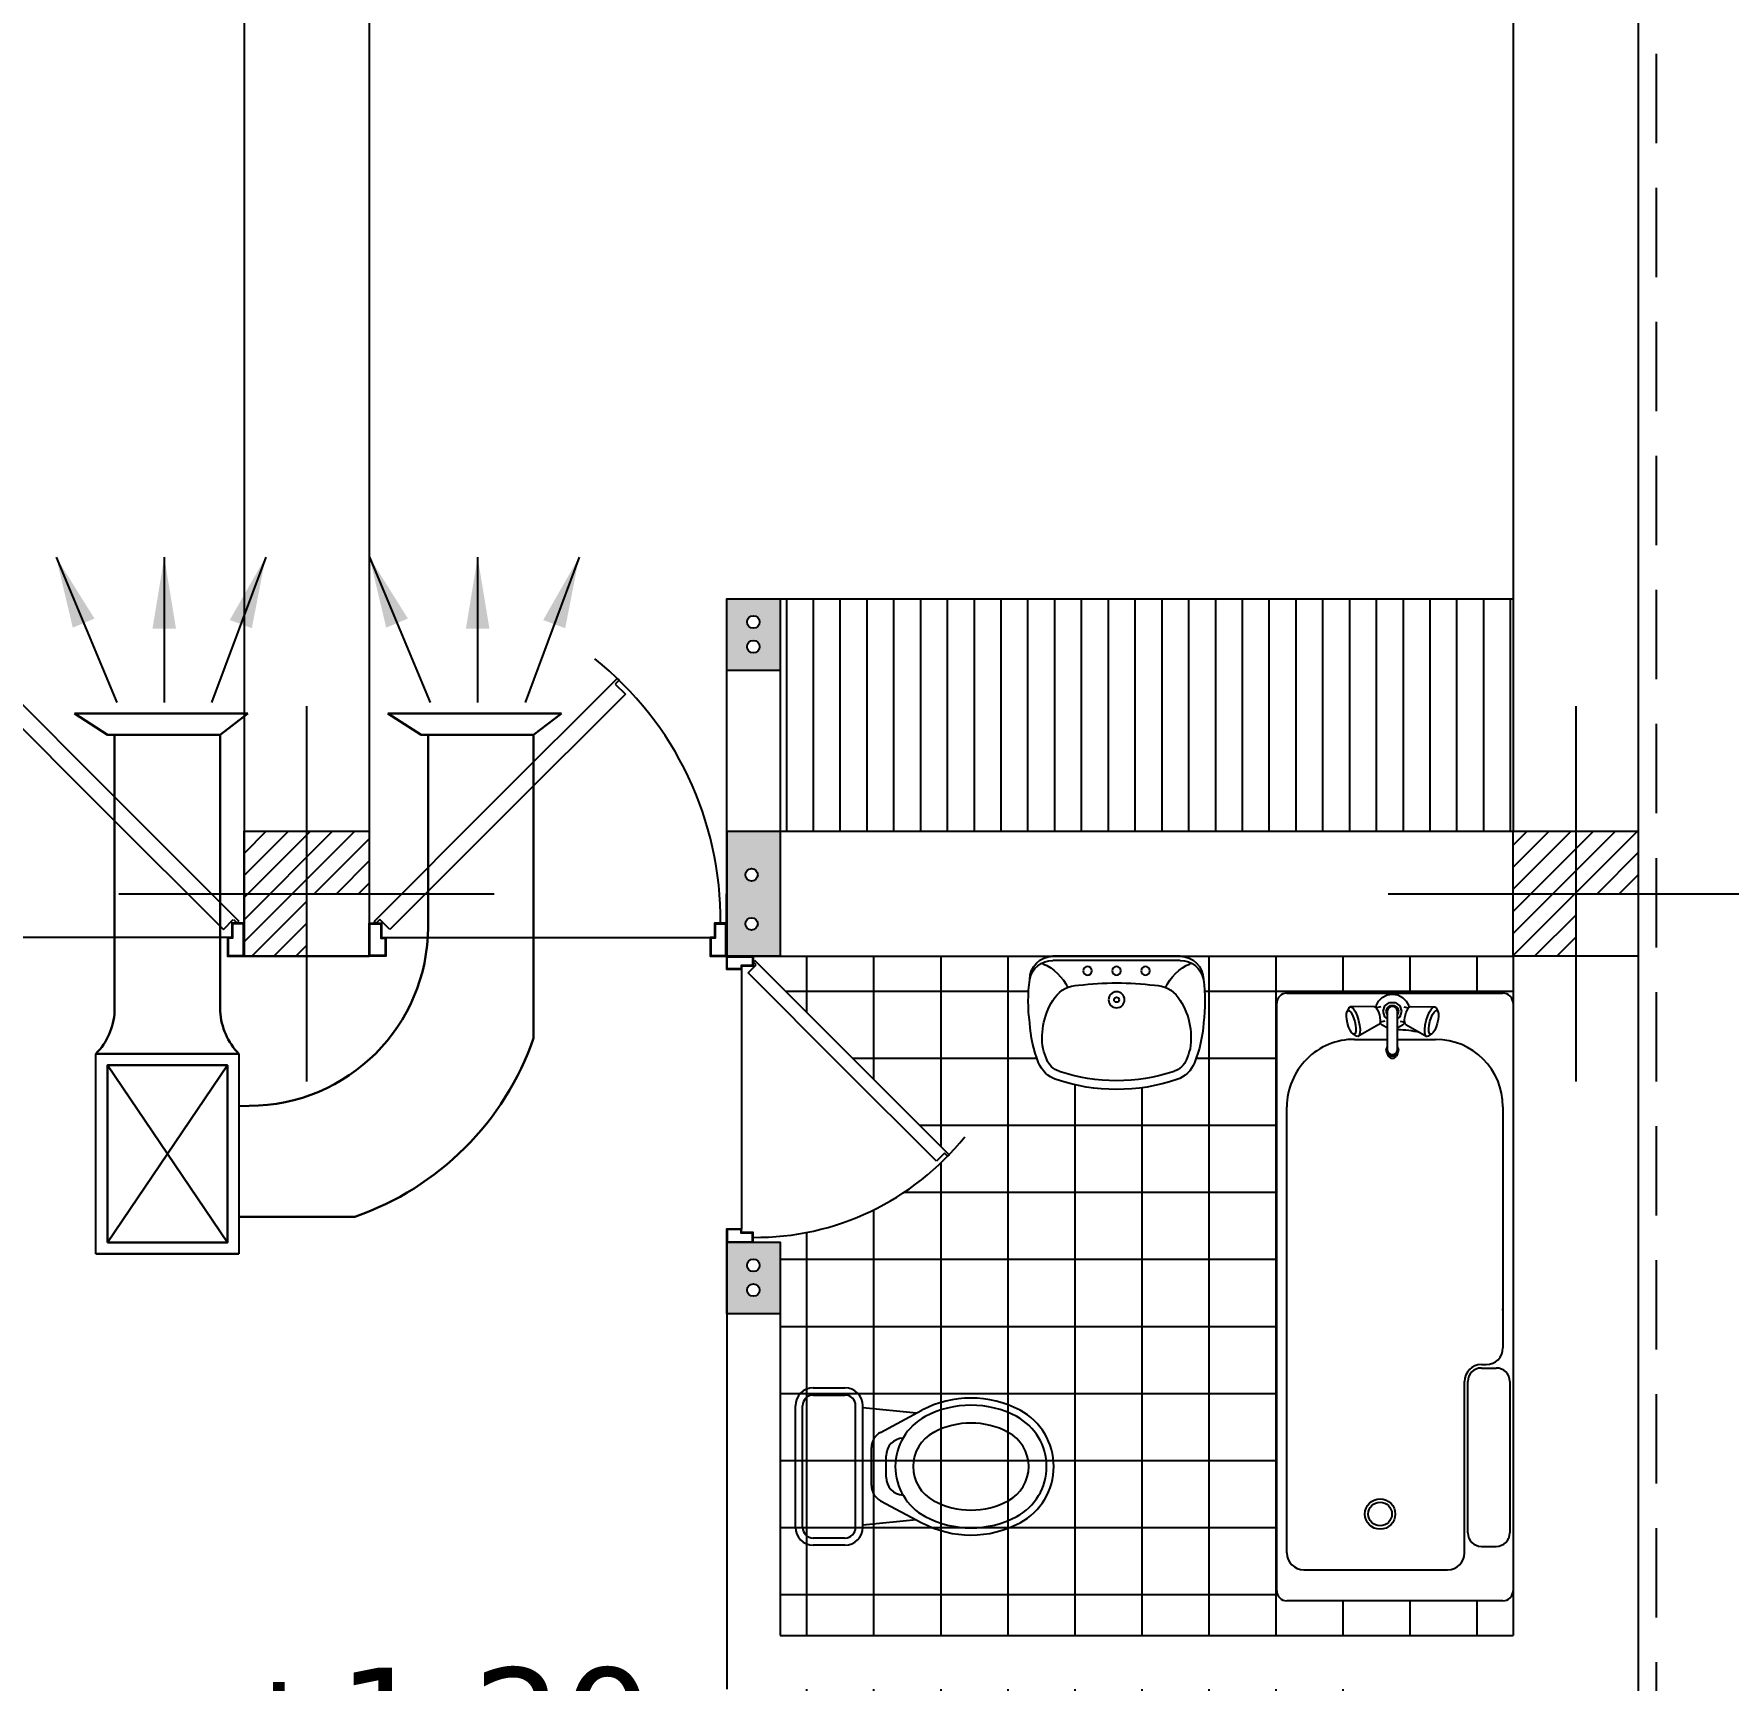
# Model space of a CAD drawing. Header units: inches. Extents: x -1482 to -895, y -39 to 122.
# Drawn here: x -1430.126 to -1425.387, y 71.573 to 76.179 of the extents above; entities that cross this region are included whole.
import ezdxf
from ezdxf.enums import TextEntityAlignment as Align

# ---------------------------------------------------------------- set-up
doc = ezdxf.new("R2010")
doc.units = ezdxf.units.IN
doc.header["$MEASUREMENT"] = 0
doc.header["$PDMODE"] = 3
doc.linetypes.add('DASHED2', pattern=[0.375, 0.25, -0.125])
doc.layers.get('Defpoints').update_dxf_attribs({"lineweight": 15})
for name, color, linetype in [('axe', 150, 'Continuous'), ('fur', 22, 'Continuous'), ('GRADIANT', 251, 'Continuous'), ('window', 142, 'Continuous')]:
    doc.layers.add(name, color=color, linetype=linetype)
doc.layers.add('tasisat', color=40, linetype='Continuous', lineweight=30)
doc.styles.add('COLI', font='TIMES.TTF', dxfattribs={"height": 0.25})
doc.styles.get("Standard").update_dxf_attribs({"font": 'verdana.TTF'})
doc.dimstyles.new('111', dxfattribs={"dimscale": 0, "dimtxt": 0.2, "dimasz": 0.1, "dimexe": 0.2, "dimexo": 0.5, "dimgap": 0.1, "dimtad": 1, "dimlfac": 1, "dimzin": 0, "dimdsep": 46, "dimtxsty": 'COLI', "dimblk1": 'OPEN30', "dimblk2": 'OPEN30', "dimsah": 1, "dimcen": 0, "dimse1": 1, "dimse2": 1, "dimclrd": 252, "dimclre": 1, "dimclrt": 1, "dimadec": 0, "dimazin": 0, "dimtfac": 0.5, "dimtix": 1, "dimtofl": 0, "dimtmove": 2, "dimatfit": 3, "dimldrblk": 'OPEN30', "dimfxl": 1, "dimtolj": 1, "dimtzin": 0, "dimlwd": 5, "dimarcsym": 0})
doc.dimstyles.get("Standard").update_dxf_attribs({"dimtxt": 0.2, "dimasz": 0.09, "dimexe": 0.18, "dimexo": 0.0625, "dimgap": 0.09, "dimtad": 0, "dimzin": 0, "dimdsep": 46, "dimtxsty": 'Standard', "dimblk": 'ARCHTICK', "dimcen": 0.09, "dimse1": 1, "dimse2": 1, "dimclrd": 1, "dimclrt": 1, "dimadec": 0, "dimazin": 0, "dimtfac": 1, "dimtofl": 0, "dimtmove": 1, "dimatfit": 3, "dimfxl": 1, "dimtolj": 1, "dimtzin": 0, "dimarcsym": 0})

# ---------------------------------------------------------------- blocks, each defined once
blk = doc.blocks.new('DR10045K')
at = {"layer": 'fur', "color": 227}
blk.add_line((-0.0481, -0.0545), (-0.9919, -0.0545), dxfattribs=at)
at = {"layer": 'fur', "color": 227, "linetype": 'Continuous'}
for p, q in [((-0.4028, -0.4202), (-0.0603, -0.0777)), ((-0.0603, -0.0777), (-0.0314, -0.1067)), ((-0.031, -0.107), (-0.02, -0.096)), ((-0.02, -0.096), (-0.0143, -0.1017)), ((-0.0143, -0.1017), (-0.3678, -0.4552)), ((-0.7454, -0.7628), (-0.4028, -0.4202)), ((-0.3678, -0.4552), (-0.7214, -0.8088)), ((-0.716, -0.7921), (-0.7454, -0.7628)), ((-0.7271, -0.8031), (-0.716, -0.7921)), ((-0.7214, -0.8088), (-0.7271, -0.8031))]:
    blk.add_line(p, q, dxfattribs=at)
for points in [[(-0.9919, -0.0545), (-0.9919, 0), (-1.04, 0), (-1.04, -0.096), (-1.0044, -0.096), (-1.0044, -0.0545)], [(-0.0481, -0.0545), (-0.0481, 0), (0, 0), (0, -0.096), (-0.0356, -0.096), (-0.0356, -0.0545)], [(-0.9939, -0.0525), (-0.9939, -0.002), (-1.038, -0.002), (-1.038, -0.094), (-1.0064, -0.094), (-1.0064, -0.0525)], [(-0.0461, -0.0525), (-0.0461, -0.002), (-0.002, -0.002), (-0.002, -0.094), (-0.0336, -0.094), (-0.0336, -0.0525)]]:
    blk.add_lwpolyline(points, close=True, dxfattribs=at)
at = {"layer": 'fur', "color": 227}
blk.add_arc((-0.0497, -0.1055), 0.9725, 179.4389, 231.4144, dxfattribs=at)
blk = doc.blocks.new('A$C78557366')
at = {"layer": 'GRADIANT', "ltscale": 0.3}
h = blk.add_hatch(dxfattribs=at)
h.set_pattern_fill('ANSI31', color=256, scale=0.2)
h.paths.add_polyline_path([(-0.1, 0), (0, 0), (0, 0.1), (-0.1, 0.1)], flags=16)
h.paths.add_polyline_path([(0.1, 0), (0.1, 0.1), (-0.1, 0.1), (-0.1, 0)], flags=17)
h.paths.add_polyline_path([(0, -0.1), (0.1, -0.1), (0.1, 0.1), (0, 0.1)])
h.paths.add_polyline_path([(0.1, -0.1), (0.1, 0.1), (-0.1, 0.1), (-0.1, -0.1)])
at = {"layer": 'axe', "ltscale": 0.3}
for p, q in [((0, 0.3), (0, -0.3)), ((-0.3, 0), (0.3, 0))]:
    blk.add_line(p, q, dxfattribs=at)
blk.add_lwpolyline([(0.1, 0.1), (-0.1, 0.1), (-0.1, -0.1), (0.1, -0.1)], close=True, dxfattribs=at)
blk = doc.blocks.new('A$C3F8B090B')
h = blk.add_hatch(color=1)
h.paths.add_polyline_path([(0, 0), (0.15, 0), (0.15, 0.35), (0, 0.35)])
h.paths.add_polyline_path([(0.0977, 0.122, -1), (0.063, 0.122, -1)], flags=16)
h.paths.add_polyline_path([(0.0977, 0.2594, -1), (0.063, 0.2594, -1)], flags=16)
at = {"color": 1}
blk.add_lwpolyline([(0.15, 0.35), (0.15, 0), (0, 0), (0, 0.35)], close=True, dxfattribs=at)
for centre in [(0.0803, 0.2594), (0.0803, 0.122)]:
    blk.add_circle(centre, 0.0174, dxfattribs=at)
blk = doc.blocks.new('A$C14EE399E')
h = blk.add_hatch(color=1)
h.dxf.hatch_style = 1
h.paths.add_polyline_path([(0, 0.15), (0, 0), (0.2, 0), (0.2, 0.15)])
h.paths.add_polyline_path([(0.0836, 0.0753, -1), (0.0489, 0.0753, -1)], flags=16)
h.paths.add_polyline_path([(0.1527, 0.0753, -1), (0.118, 0.0753, -1)], flags=16)
at = {"color": 1}
blk.add_lwpolyline([(0, 0.15), (0.2, 0.15), (0.2, 0), (0, 0)], close=True, dxfattribs=at)
for centre in [(0.0662, 0.0753), (0.1353, 0.0753)]:
    blk.add_circle(centre, 0.0174, dxfattribs=at)
blk = doc.blocks.new('_Open30')
at = {"color": 0, "linetype": 'ByBlock', "lineweight": -2}
for p, q in [((-1, 0.268), (0, 0)), ((0, 0), (-1, -0.268)), ((0, 0), (-1, 0))]:
    blk.add_line(p, q, dxfattribs=at)
blk = doc.blocks.new('*D569')
at = {"color": 252, "lineweight": 5, "ltscale": 0.3, "transparency": 16777216}
blk.add_line((-1424.4613, 80.8979), (-1424.4613, 51.0979), dxfattribs=at)
at = {"layer": 'Defpoints', "color": 0, "ltscale": 0.3, "transparency": 16777216}
for p in [(-1425.5882, 80.9979), (-1425.6382, 50.9979), (-1424.4613, 50.9979)]:
    blk.add_point(p, dxfattribs=at)
at = {"color": 252, "lineweight": 5, "ltscale": 0.3, "transparency": 16777216, "xscale": 0.1, "yscale": 0.1, "zscale": 0.1}
for p, rotation in [((-1424.4613, 80.9979), 90), ((-1424.4613, 50.9979), 270)]:
    blk.add_blockref('_Open30', p, dxfattribs=dict(at, rotation=rotation))
at = {"color": 1, "ltscale": 0.3, "transparency": 16777216, "insert": (-1424.6888, 65.9979), "char_height": 0.25, "attachment_point": 5, "rotation": 90, "style": 'COLI'}
blk.add_mtext('\\A1;30.00', dxfattribs=at)
blk = doc.blocks.new('Wash1')
for p, q in [((-0.22, 0), (0.22, 0)), ((-0.22, -0.015), (0.22, -0.015))]:
    blk.add_line(p, q)
for centre, radius in [((-0.1, -0.05), 0.015), ((0, -0.05), 0.015), ((0.1, -0.05), 0.015), ((0, -0.15), 0.0277)]:
    blk.add_circle(centre, radius)
for centre, radius, start, end in [((-0.22, -0.08), 0.08, 90, 180), ((-0.2219, -0.0944), 0.0794, 88.62655, 169.56117), ((-0.319, -0.1782), 0.1657, 24.63856, 67.1002), ((0.319, -0.1782), 0.1657, 112.8998, 155.36144), ((0.22, -0.08), 0.08, 0, 90), ((0.2219, -0.0944), 0.0794, 10.43883, 91.37345), ((0.2737, -0.155), 0.5786, 172.55165, 187.44835), ((-0.1315, -0.2), 0.1, 90, 144.79671), ((0, -1.1605), 1.0686, 82.93363, 97.06637), ((0.1315, -0.2), 0.1, 35.20329, 90), ((-0.2737, -0.155), 0.5786, 352.55165, 7.44835), ((-0.017, -0.2807), 0.24, 144.79671, 189.41479), ((0, -0.15), 0.00875, 0, 180), ((0, -0.15), 0.00875, 180, 0), ((0, -0.15), 0.00875, 180, 0), ((0.017, -0.2807), 0.24, 350.58521, 35.20329), ((0.1562, -0.2002), 0.4572, 183.73593, 201.48215), ((-0.1562, -0.2002), 0.4572, 338.51785, 356.26407), ((0.1562, -0.2002), 0.4272, 196.2839, 201.48215), ((0.1562, -0.2002), 0.4272, 196.2839, 201.48215), ((-0.1562, -0.2002), 0.4272, 338.51785, 343.7161), ((-0.1562, -0.2002), 0.4272, 338.51785, 343.7161), ((-0.1762, -0.331), 0.1, 201.48215, 251.31992), ((-0.1762, -0.331), 0.07, 201.48215, 251.31992), ((0, 0.19), 0.62, 251.31992, 288.68008), ((0.1762, -0.331), 0.07, 288.68008, 338.51785), ((0.1762, -0.331), 0.1, 288.68008, 338.51785), ((0, 0.19), 0.65, 251.31992, 288.68008)]:
    blk.add_arc(centre, radius, start, end)
blk = doc.blocks.new('VAN2')
at = {"layer": 'fur'}
for p, q in [((0, -0.32), (0, 0.32)), ((0.03, 0.35), (1.77, 0.35)), ((0.1417, 0.32), (1.4633, 0.32)), ((1.8, 0.32), (1.8, -0.32)), ((0.0917, 0.27), (0.0917, -0.156)), ((1.6633, 0.12), (1.6633, 0.023)), ((1.6633, -0.0079), (1.6633, -0.12)), ((0.1417, -0.206), (0.6497, -0.206)), ((0.2013, -0.216), (0.6497, -0.216)), ((0.1613, -0.256), (0.1613, -0.3)), ((0.6897, -0.256), (0.6897, -0.3)), ((0.6997, -0.256), (0.6997, -0.27)), ((1.77, -0.35), (0.03, -0.35)), ((0.6497, -0.34), (0.2013, -0.34)), ((1.4633, -0.32), (0.7497, -0.32))]:
    blk.add_line(p, q, dxfattribs=at)
at = {"layer": 'fur', "linetype": 'ByBlock'}
for p, q in [((1.6718, 0.1095), (1.6729, 0.1143)), ((1.6751, 0.1059), (1.6718, 0.1095)), ((1.7074, 0.0473), (1.6718, 0.1095)), ((1.6729, 0.1143), (1.6792, 0.1241)), ((1.6824, 0.1038), (1.6751, 0.1059)), ((1.6784, 0.1203), (1.6792, 0.1241)), ((1.681, 0.1174), (1.6784, 0.1203)), ((1.6792, 0.1241), (1.6834, 0.1285)), ((1.6868, 0.1157), (1.681, 0.1174)), ((1.6929, 0.1034), (1.6824, 0.1038)), ((1.6834, 0.1285), (1.6905, 0.133)), ((1.6953, 0.1154), (1.6868, 0.1157)), ((1.6905, 0.133), (1.6999, 0.1371)), ((1.7057, 0.1048), (1.6929, 0.1034)), ((1.7055, 0.1164), (1.6953, 0.1154)), ((1.6999, 0.1371), (1.7107, 0.1406)), ((1.7165, 0.1188), (1.7055, 0.1164)), ((1.7195, 0.1077), (1.7057, 0.1048)), ((1.7107, 0.1406), (1.7217, 0.1429)), ((1.7272, 0.1223), (1.7165, 0.1188)), ((1.7329, 0.112), (1.7195, 0.1077)), ((1.7217, 0.1429), (1.7319, 0.144)), ((1.7366, 0.1264), (1.7272, 0.1223)), ((1.7319, 0.144), (1.7403, 0.1437)), ((1.7446, 0.1173), (1.7329, 0.112)), ((1.7438, 0.1309), (1.7366, 0.1264)), ((1.7403, 0.1437), (1.7461, 0.142)), ((1.7479, 0.1353), (1.7438, 0.1309)), ((1.7535, 0.1229), (1.7446, 0.1173)), ((1.7461, 0.142), (1.7488, 0.1391)), ((1.7565, 0.1367), (1.7461, 0.142)), ((1.7488, 0.1391), (1.7479, 0.1353)), ((1.7588, 0.1283), (1.7535, 0.1229)), ((1.7565, 0.1367), (1.7598, 0.1331)), ((1.7598, 0.1331), (1.7588, 0.1283)), ((1.7601, 0.0615), (1.7598, 0.1331)), ((1.751, 0.0519), (1.744, 0.0488)), ((1.7564, 0.0553), (1.751, 0.0519)), ((1.7598, 0.0415), (1.7562, 0.0552)), ((1.7595, 0.0586), (1.7564, 0.0553)), ((1.7577, 0.0567), (1.7621, 0.056)), ((1.7601, 0.0615), (1.7595, 0.0586)), ((1.7621, 0.056), (1.7763, 0.0488)), ((1.6132, 0.0201), (1.608, 0.0124)), ((1.608, 0.0124), (1.608, 0.0028)), ((1.608, 0.0028), (1.6132, -0.005)), ((1.6213, 0.023), (1.6132, 0.0201)), ((1.6213, 0.023), (1.6148, 0.0135)), ((1.6148, 0.0135), (1.6148, 0.0017)), ((1.6148, 0.0017), (1.6213, -0.0079)), ((1.6317, 0.0267), (1.6213, 0.023)), ((1.6422, 0.0231), (1.6317, 0.0267)), ((1.6977, 0.023), (1.6978, 0.0233)), ((1.6978, 0.0233), (1.705, 0.0375)), ((1.705, 0.0375), (1.7119, 0.0444)), ((1.7093, 0.0451), (1.7074, 0.0473)), ((1.7137, 0.0439), (1.7093, 0.0451)), ((1.72, 0.0436), (1.7137, 0.0439)), ((1.7176, 0.0303), (1.7139, 0.0439)), ((1.7277, 0.0444), (1.72, 0.0436)), ((1.7254, 0.023), (1.7302, 0.0296)), ((1.7359, 0.0462), (1.7277, 0.0444)), ((1.7302, 0.0296), (1.7463, 0.0349)), ((1.744, 0.0488), (1.7359, 0.0462)), ((1.7379, 0.023), (1.7463, 0.0257)), ((1.7463, 0.0349), (1.7624, 0.0296)), ((1.7463, 0.0257), (1.757, 0.0223)), ((1.757, 0.0223), (1.7636, 0.0132)), ((1.7636, 0.0019), (1.757, -0.0072)), ((1.7624, 0.0296), (1.7723, 0.016)), ((1.7636, 0.0132), (1.7636, 0.0019)), ((1.7723, 0.016), (1.7723, -0.0009)), ((1.7763, 0.0488), (1.7876, 0.0375)), ((1.7876, 0.0375), (1.7948, 0.0233)), ((1.7948, 0.0233), (1.7973, 0.0075)), ((1.7973, 0.0075), (1.7948, -0.0082)), ((1.6213, -0.0079), (1.6132, -0.005)), ((1.6213, -0.0079), (1.6317, -0.0116)), ((1.6317, -0.0116), (1.6422, -0.0079)), ((1.7073, -0.0322), (1.6718, -0.0945)), ((1.6978, -0.0082), (1.6977, -0.0079)), ((1.705, -0.0224), (1.6978, -0.0082)), ((1.7119, -0.0293), (1.705, -0.0224)), ((1.7073, -0.0322), (1.7093, -0.0301)), ((1.7093, -0.0301), (1.7137, -0.0288)), ((1.7137, -0.0288), (1.72, -0.0286)), ((1.7176, -0.0152), (1.7139, -0.0288)), ((1.72, -0.0286), (1.7277, -0.0294)), ((1.7302, -0.0146), (1.7254, -0.0079)), ((1.7277, -0.0294), (1.7359, -0.0312)), ((1.7463, -0.0198), (1.7302, -0.0146)), ((1.7359, -0.0312), (1.744, -0.0337)), ((1.7463, -0.0107), (1.7379, -0.0079)), ((1.744, -0.0337), (1.751, -0.0369)), ((1.757, -0.0072), (1.7463, -0.0107)), ((1.7624, -0.0146), (1.7463, -0.0198)), ((1.751, -0.0369), (1.7564, -0.0402)), ((1.7598, -0.0265), (1.7562, -0.0401)), ((1.7564, -0.0402), (1.7595, -0.0435)), ((1.7621, -0.041), (1.7577, -0.0417)), ((1.7595, -0.0435), (1.7601, -0.0464)), ((1.7601, -0.0464), (1.7598, -0.118)), ((1.7763, -0.0337), (1.7621, -0.041)), ((1.7723, -0.0009), (1.7624, -0.0146)), ((1.7876, -0.0225), (1.7763, -0.0337)), ((1.7948, -0.0082), (1.7876, -0.0225)), ((1.6718, -0.0945), (1.6751, -0.0908)), ((1.6728, -0.0992), (1.6718, -0.0945)), ((1.6728, -0.0992), (1.6792, -0.109)), ((1.6751, -0.0908), (1.6824, -0.0887)), ((1.6824, -0.0887), (1.6929, -0.0883)), ((1.6868, -0.1006), (1.6952, -0.1003)), ((1.6929, -0.0883), (1.7057, -0.0897)), ((1.6952, -0.1003), (1.7055, -0.1014)), ((1.7057, -0.0897), (1.7194, -0.0927)), ((1.7194, -0.0927), (1.7329, -0.097)), ((1.7329, -0.097), (1.7446, -0.1022)), ((1.6784, -0.1052), (1.681, -0.1023)), ((1.6792, -0.109), (1.6784, -0.1052)), ((1.6834, -0.1134), (1.6792, -0.109)), ((1.681, -0.1023), (1.6868, -0.1006)), ((1.6905, -0.1179), (1.6834, -0.1134)), ((1.6999, -0.122), (1.6905, -0.1179)), ((1.7106, -0.1255), (1.6999, -0.122)), ((1.7055, -0.1014), (1.7165, -0.1037)), ((1.7217, -0.1279), (1.7106, -0.1255)), ((1.7165, -0.1037), (1.7272, -0.1072)), ((1.7319, -0.129), (1.7217, -0.1279)), ((1.7272, -0.1072), (1.7366, -0.1114)), ((1.7403, -0.1286), (1.7319, -0.129)), ((1.7366, -0.1114), (1.7437, -0.1159)), ((1.7461, -0.127), (1.7403, -0.1286)), ((1.7437, -0.1159), (1.7479, -0.1202)), ((1.7446, -0.1022), (1.7535, -0.1078)), ((1.7565, -0.1217), (1.7461, -0.127)), ((1.7487, -0.1241), (1.7461, -0.127)), ((1.7479, -0.1202), (1.7487, -0.1241)), ((1.7535, -0.1078), (1.7588, -0.1133)), ((1.7598, -0.118), (1.7565, -0.1217)), ((1.7588, -0.1133), (1.7598, -0.118))]:
    blk.add_line(p, q, dxfattribs=at)
blk.add_lwpolyline([(1.7463, -0.0079), (1.7554, -0.005), (1.761, 0.0027), (1.761, 0.0123), (1.7554, 0.0201), (1.7463, 0.023), (1.6317, 0.0231), (1.6233, 0.0201), (1.6181, 0.0124), (1.6181, 0.0028), (1.6233, -0.005), (1.6317, -0.0079)], close=True, dxfattribs=at)
at = {"layer": 'fur'}
for radius in [0.045, 0.035]:
    blk.add_circle((0.2572, 0.044), radius, dxfattribs=at)
for centre, radius, start, end in [((0.03, 0.32), 0.03, 90, 180), ((0.1417, 0.27), 0.05, 90, 180), ((1.4633, 0.12), 0.2, 360, 90), ((1.77, 0.32), 0.03, 0, 90), ((1.3355, 0), 0.356, 348.0743, 358.7223), ((1.4633, -0.12), 0.2, 270, 360), ((0.1417, -0.156), 0.05, 180, 270), ((0.2013, -0.256), 0.04, 90, 180), ((0.6497, -0.256), 0.05, 0, 90), ((0.6497, -0.256), 0.04, 0, 90), ((0.2013, -0.3), 0.04, 180, 270), ((0.6497, -0.3), 0.04, 270, 0), ((0.7497, -0.27), 0.05, 180, 270), ((0.03, -0.32), 0.03, 180, 270), ((0.8651, -0.29), 0.03, 261.266, 270), ((1.77, -0.32), 0.03, 270, 0)]:
    blk.add_arc(centre, radius, start, end, dxfattribs=at)
blk = doc.blocks.new('Farangi1')
for p, q in [((-0.17, 0), (0.17, 0)), ((-0.17, -0.02), (0.17, -0.02)), ((-0.22, -0.1385), (-0.22, -0.05)), ((-0.2, -0.1385), (-0.2, -0.05)), ((0.2, -0.05), (0.2, -0.1385)), ((0.22, -0.05), (0.22, -0.1385)), ((-0.17, -0.1685), (0.17, -0.1685)), ((-0.17, -0.1885), (0.17, -0.1885)), ((-0.1493, -0.3388), (-0.1643, -0.1885)), ((0.1493, -0.3388), (0.1643, -0.1885)), ((-0.0529, -0.2128), (0.0529, -0.2128)), ((-0.0956, -0.2384), (-0.1573, -0.3538)), ((-0.0298, -0.2536), (0.0298, -0.2536)), ((0.0956, -0.2384), (0.1573, -0.3538))]:
    blk.add_line(p, q)
for centre, radius, start, end in [((-0.17, -0.05), 0.05, 90, 180), ((0.17, -0.05), 0.05, 0, 90), ((-0.17, -0.05), 0.03, 90, 180), ((0.17, -0.05), 0.03, 0, 90), ((-0.17, -0.1385), 0.05, 180, 270), ((-0.17, -0.1385), 0.03, 180, 270), ((0.17, -0.1385), 0.03, 270, 0), ((0.17, -0.1385), 0.05, 270, 0), ((-0.0529, -0.2612), 0.0484, 90, 151.8712), ((0.0529, -0.2612), 0.0484, 28.1288, 90), ((0, -0.4378), 0.1584, 28.1288, 151.8712), ((-0.0298, -0.3036), 0.05, 90, 177.0227), ((0.0298, -0.3036), 0.05, 2.9773, 90), ((0, -0.4378), 0.1084, 28.1288, 151.8712), ((0.0996, -0.4911), 0.2913, 151.8712, 208.1288), ((0.0996, -0.4911), 0.2713, 151.8712, 208.1288), ((-0.0996, -0.4911), 0.2713, 331.8712, 28.1288), ((-0.0996, -0.4911), 0.2913, 331.8712, 28.1288), ((0.0996, -0.4911), 0.2213, 151.8712, 208.1288), ((-0.0996, -0.4911), 0.2213, 331.8712, 28.1288), ((0, -0.5443), 0.1084, 208.1288, 331.8712), ((0, -0.5443), 0.1784, 208.1288, 331.8712), ((0, -0.5443), 0.1584, 208.1288, 331.8712)]:
    blk.add_arc(centre, radius, start, end)

msp = doc.modelspace()

# ---------------------------------------------------------------- hatches: boundary and pattern name
at = {"layer": 'fur', "linetype": 'Continuous'}
h = msp.add_hatch(dxfattribs=at)
h.set_pattern_fill('ANSI31', color=136, scale=0.6, angle=45, style=0)
h.set_pattern_definition([(90, (-348.395354, 0), (-0.075, 1e-17), [])])
h.paths.add_polyline_path([(-1425.9882, 73.9479), (-1425.9882, 74.5979), (-1428.0382, 74.5979), (-1428.0384, 73.9479), (-1428.0382, 73.9479), (-1428.0382, 73.9479)])
at = {"layer": 'fur', "linetype": 'Continuous', "true_color": 0x474747}
h = msp.add_hatch(dxfattribs=at)
h.set_pattern_fill('ANSI37,_O', color=49, scale=1.5, angle=315)
h.set_pattern_definition([(0, (-236.21375, 0), (6e-17, 0.1875), []), (90, (-236.21375, 0), (-0.1875, 6e-17), [])])
h.paths.add_polyline_path([(-1426.6494, 73.4664, -0.414214), (-1426.621, 73.4947), (-1426.0166, 73.4947, -0.414214), (-1425.9882, 73.4664), (-1425.9882, 73.5979), (-1426.9193, 73.5979, -0.414214), (-1426.8545, 73.5331, -0.065091), (-1426.8545, 73.4116, -0.077588), (-1426.8794, 73.3001, -0.220952), (-1426.9288, 73.253, -0.164474), (-1427.2661, 73.253, -0.220952), (-1427.3155, 73.3001, -0.077588), (-1427.3405, 73.4116, -0.065091), (-1427.3405, 73.5331, -0.414214), (-1427.2757, 73.5979), (-1428.1143, 73.5979), (-1428.1143, 73.5825), (-1428.1099, 73.5869), (-1427.838, 73.3149), (-1427.566, 73.0429, -0.207434), (-1428.1144, 72.8116), (-1428.1144, 72.7979), (-1428.0382, 72.7979), (-1428.0382, 72.7979), (-1428.0382, 71.6979), (-1425.9882, 71.6979), (-1425.9882, 71.8231, -0.414214), (-1426.0166, 71.7947), (-1426.621, 71.7947, -0.414214), (-1426.6494, 71.8231)])
h.paths.add_polyline_path([(-1428.1144, 71.5479), (-1428.1144, 71.5325), (-1428.11, 71.5369), (-1427.838, 71.2649), (-1427.5661, 70.993, -0.207434), (-1428.1144, 70.7616), (-1428.1144, 70.7479), (-1428.0382, 70.7479), (-1428.0382, 70.7479), (-1428.0382, 70.2479), (-1426.3882, 70.2479), (-1426.3882, 71.5479)])
h.paths.add_polyline_path([(-1426.8522, 69.2393), (-1425.9882, 69.2393), (-1425.9882, 69.8979), (-1428.0236, 69.8979), (-1428.0236, 69.8845), (-1428.0198, 69.8883), (-1427.7818, 69.6503), (-1427.5438, 69.4123, -0.207434), (-1428.0236, 69.2099), (-1428.0236, 69.1979), (-1427.9382, 69.1979), (-1427.9369, 69.1979), (-1427.9369, 68.9979), (-1427.9382, 68.9979), (-1427.9382, 68.3479), (-1425.9882, 68.3479), (-1425.9882, 68.3753), (-1426.8522, 68.3753)])
h.paths.add_polyline_path([(-1427.0904, 69.5735, -0.077588), (-1427.1153, 69.685, -0.065091), (-1427.1153, 69.8065, -0.414214), (-1427.0505, 69.8713), (-1426.6941, 69.8713, -0.414214), (-1426.6293, 69.8065, -0.065091), (-1426.6293, 69.685, -0.077588), (-1426.6542, 69.5735, -0.220952), (-1426.7037, 69.5264, -0.164474), (-1427.0409, 69.5264, -0.220952)], flags=16)
h.paths.add_polyline_path([(-1427.0332, 69.5494, -0.220952), (-1427.0678, 69.5824, -0.022686), (-1427.0779, 69.6121, -0.197181), (-1427.045, 69.756, -0.143289), (-1427.0094, 69.7843, 0.191261), (-1427.0817, 69.8519, -0.126586), (-1427.0505, 69.8591), (-1426.6941, 69.8591, -0.126584), (-1426.6629, 69.8519, 0.191261), (-1426.7353, 69.7843, -0.143289), (-1426.6996, 69.756, -0.197181), (-1426.6667, 69.6121, -0.022686), (-1426.6769, 69.5824, -0.220952), (-1426.7115, 69.5494, -0.164474)], flags=0)
h.paths.add_polyline_path([(-1427.3007, 68.8198, -0.599332), (-1427.3007, 68.5052, -0.250522), (-1427.5753, 68.5052), (-1427.5903, 68.5132), (-1427.7406, 68.4982), (-1427.7406, 68.4925, -0.414214), (-1427.7906, 68.4425), (-1427.8791, 68.4425, -0.414214), (-1427.9291, 68.4925), (-1427.9291, 68.8325, -0.414214), (-1427.8791, 68.8825), (-1427.7906, 68.8825, -0.414214), (-1427.7406, 68.8325), (-1427.7406, 68.8269), (-1427.5903, 68.8119), (-1427.5753, 68.8198, -0.250522)], flags=16)
h.paths.add_polyline_path([(-1427.3101, 68.8022, -0.599332), (-1427.3101, 68.5229, -0.250522), (-1427.5659, 68.5229, -0.138869), (-1427.628, 68.5828, -0.399074), (-1427.6755, 68.6327), (-1427.6755, 68.6924, -0.399074), (-1427.628, 68.7423, -0.138869), (-1427.5659, 68.8022, -0.250522)], flags=0)
h.paths.add_polyline_path([(-1427.3337, 68.7581, -0.599332), (-1427.3337, 68.567, -0.250522), (-1427.5423, 68.567, -0.599332), (-1427.5423, 68.7581, -0.250522)], flags=0)
h.paths.add_polyline_path([(-1426.8947, 69.7498, -1), (-1426.8499, 69.7498, -1)], flags=0)
h.paths.add_polyline_path([(-1426.8794, 69.7498, 1), (-1426.8652, 69.7498, 1)], flags=0)
h.paths.add_polyline_path([(-1426.9655, 69.8308, -1), (-1426.9412, 69.8308, -1)], flags=0)
h.paths.add_polyline_path([(-1426.8845, 69.8308, -1), (-1426.8602, 69.8308, -1)], flags=0)
h.paths.add_polyline_path([(-1427.7606, 68.8325), (-1427.7606, 68.4925, -0.414214), (-1427.7906, 68.4625), (-1427.8791, 68.4625, -0.414214), (-1427.9091, 68.4925), (-1427.9091, 68.8325, -0.414214), (-1427.8791, 68.8625), (-1427.7906, 68.8625, -0.414214)], flags=0)
h.paths.add_polyline_path([(-1426.8035, 69.8308, -1), (-1426.7792, 69.8308, -1)], flags=0)

# ---------------------------------------------------------------- linework, layer by layer
at = {"color": 251, "linetype": 'DASHED2'}
msp.add_line((-1425.5882, 80.9979), (-1425.5882, 62.9979), dxfattribs=at)
at = {"ltscale": 0.3}
for p, q in [((-1425.9882, 80.5979), (-1425.9882, 73.9479)), ((-1425.6382, 78.9479), (-1425.6382, 62.9979)), ((-1429.5382, 78.2355), (-1429.5382, 73.5979)), ((-1429.1882, 78.2355), (-1429.1882, 73.5979)), ((-1428.1882, 73.9479), (-1428.1882, 74.5979)), ((-1428.1882, 74.5979), (-1428.0382, 74.5979)), ((-1428.0382, 74.5979), (-1428.0384, 73.9479)), ((-1428.1882, 73.9479), (-1428.1882, 73.5979)), ((-1428.1882, 73.9479), (-1425.9882, 73.9479)), ((-1429.5382, 73.5979), (-1429.1882, 73.5979)), ((-1428.1882, 73.5979), (-1425.9882, 73.5979)), ((-1425.9882, 73.5979), (-1425.9882, 71.6979)), ((-1429.5526, 73.1798), (-1429.5236, 73.1798)), ((-1428.1882, 72.7979), (-1428.1882, 71.5479)), ((-1428.1882, 72.7979), (-1428.0382, 72.7979)), ((-1428.0382, 72.7979), (-1428.0382, 71.6979)), ((-1428.0382, 71.6979), (-1425.9882, 71.6979))]:
    msp.add_line(p, q, dxfattribs=at)
at = {"layer": 'fur', "color": 156}
msp.add_line((-1428.1449, 74.5979), (-1425.9882, 74.5979), dxfattribs=at)
at = {"layer": 'tasisat', "linetype": 'Continuous'}
for p, q in [((-1430.013, 74.2772), (-1429.5273, 74.2772)), ((-1429.9199, 74.2178), (-1430.013, 74.2772)), ((-1429.6049, 74.2178), (-1429.5273, 74.2772)), ((-1429.1363, 74.2772), (-1428.6506, 74.2772)), ((-1429.0432, 74.2178), (-1429.1363, 74.2772)), ((-1428.7282, 74.2178), (-1428.6506, 74.2772)), ((-1429.9199, 74.2178), (-1429.6049, 74.2178)), ((-1429.9004, 74.2178), (-1429.9004, 73.444)), ((-1429.6049, 74.2178), (-1429.6049, 73.444)), ((-1429.0432, 74.2178), (-1428.7282, 74.2178)), ((-1429.0236, 74.2178), (-1429.0236, 73.6798)), ((-1428.7282, 74.2178), (-1428.7282, 73.3691)), ((-1429.5526, 72.8691), (-1429.2282, 72.8691))]:
    msp.add_line(p, q, dxfattribs=at)
at = {"layer": 'tasisat'}
for p, q in [((-1429.9526, 73.3251), (-1429.5526, 73.3251)), ((-1429.9206, 72.7971), (-1429.5846, 73.2931)), ((-1429.5846, 72.7971), (-1429.9206, 73.2931)), ((-1429.9526, 72.7651), (-1429.5526, 72.7651))]:
    msp.add_line(p, q, dxfattribs=at)
msp.add_lwpolyline([(-1429.9206, 72.7971), (-1429.5846, 72.7971), (-1429.5846, 73.2931), (-1429.9206, 73.2931)], close=True, dxfattribs=at)
at = {"layer": 'tasisat', "linetype": 'Continuous'}
for centre, radius, start, end in [((-1429.5236, 73.6798), 0.5, 270, 0), ((-1430.0833, 73.4535), 0.1832, 315.5136, 357.0225), ((-1429.4219, 73.4535), 0.1832, 182.9775, 224.4864), ((-1429.4949, 73.6358), 0.8118, 289.1816, 340.8184)]:
    msp.add_arc(centre, radius, start, end, dxfattribs=at)
at = {"layer": 'window'}
for p, q in [((-1429.9526, 72.7651), (-1429.9526, 73.3251)), ((-1429.5526, 73.3251), (-1429.5526, 72.7651))]:
    msp.add_line(p, q, dxfattribs=at)

# ---------------------------------------------------------------- block references
at = {"rotation": 90}
for p in [(-1428.0382, 74.3979), (-1428.0382, 72.5979)]:
    msp.add_blockref('A$C14EE399E', p, dxfattribs=at)
at = {"xscale": 0.9999900196616685, "yscale": 0.9999900196616685, "zscale": 0.9999900196616685, "rotation": 179.9881526941475}
msp.add_blockref('A$C3F8B090B', (-1428.0382, 73.9479), dxfattribs=at)
at = {"layer": 'axe', "ltscale": 0.3, "xscale": -1.750000000001592, "yscale": 1.750000000001592, "zscale": 1.750000000001592, "rotation": 90}
for p in [(-1429.3632, 73.7729), (-1425.8132, 73.7729)]:
    msp.add_blockref('A$C78557366', p, dxfattribs=at)
at = {"layer": 'fur'}
for name, p, xscale, yscale, zscale, rotation in [('DR10045K', (-1429.5382, 73.5979), -0.9615062562670471, 0.961506256267219, 0.961506256267227, 180.001175481371), ('DR10045K', (-1429.1882, 73.5979), 0.9615062562672176, 0.9615062562672176, 0.9615062562672176, 179.998824518629), ('DR10045K', (-1428.1882, 73.5979), 0.7692559862207508, 0.7692559862207508, 0.7692559862207508, 89.99411657741538), ('VAN2', (-1426.3188, 71.7947), 0.9444444444441231, 0.9444444444441231, 0.9444444444441231, 90)]:
    msp.add_blockref(name, p, dxfattribs=dict(at, xscale=xscale, yscale=yscale, zscale=zscale, rotation=rotation))
at = {"layer": 'fur', "xscale": -0.8100000000000023, "yscale": 0.8099999999999792, "zscale": 0.8099999999999795}
msp.add_blockref('Wash1', (-1427.0975, 73.5979), dxfattribs=at)
at = {"layer": 'fur', "rotation": 90}
msp.add_blockref('Farangi1', (-1427.9959, 72.1704), dxfattribs=at)

# ---------------------------------------------------------------- texts
at = {"layer": 'axe', "ltscale": 100}
msp.add_text('+1.20', height=0.288, dxfattribs=at).set_placement((-1429.001, 71.4638), align=Align.MIDDLE_CENTER)

# ---------------------------------------------------------------- dimensions: what is measured, and where the dimension line sits
at = {"ltscale": 0.3}
dim = msp.add_linear_dim(base=(-1424.4613, 50.9979), p1=(-1425.5882, 80.9979), p2=(-1425.6382, 50.9979), angle=90, dimstyle='111', override={"dimscale": 1}, dxfattribs=at)
dim.commit()
dim.dimension.update_dxf_attribs({"geometry": '*D569', "text_midpoint": (-1424.6888, 65.9979)})

# ---------------------------------------------------------------- leaders
at = {"layer": 'tasisat', "linetype": 'Continuous'}
for points in [[(-1430.0641, 74.7146), (-1429.8941, 74.3078)], [(-1429.7615, 74.7146), (-1429.7615, 74.3078)], [(-1429.4777, 74.7147), (-1429.629, 74.3078)], [(-1429.1874, 74.7146), (-1429.0174, 74.3078)], [(-1428.8848, 74.7146), (-1428.8848, 74.3078)], [(-1428.601, 74.7147), (-1428.7523, 74.3078)]]:
    msp.add_leader(points, dimstyle='Standard', override={"dimtxt": 2.5, "dimasz": 0.2, "dimexe": 1.25, "dimexo": 0.625, "dimgap": 0.625, "dimtad": 1, "dimtih": 0, "dimtoh": 0, "dimzin": 8, "dimcen": 2.5, "dimtofl": 1}, dxfattribs=at)

doc.saveas('drawing.dxf')
